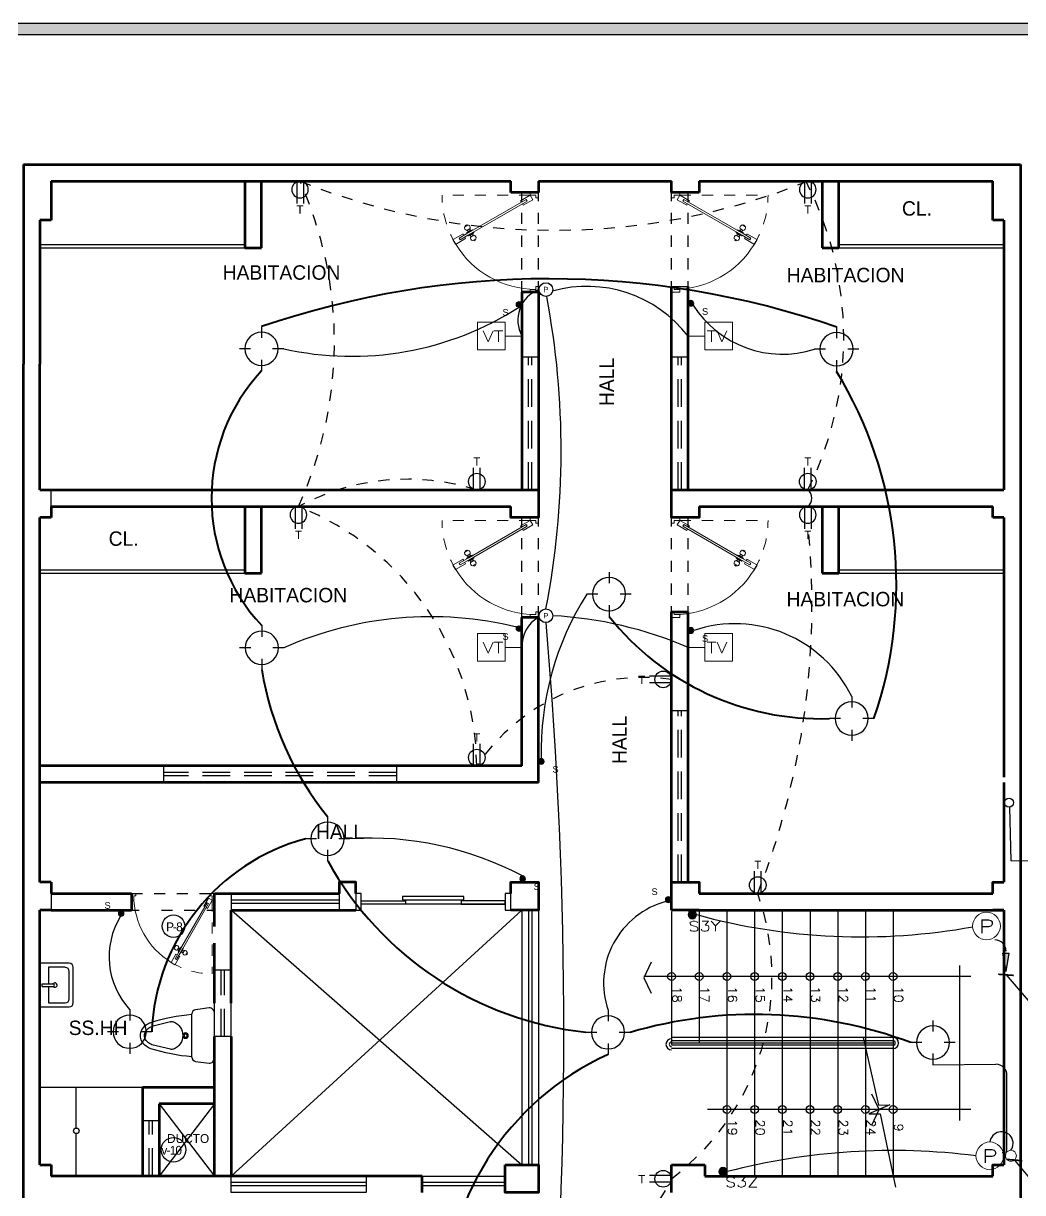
# Model space of a CAD drawing. Header units: metres. Extents: x 1996 to 3973, y 1775 to 3610.
# Drawn here: x 2239.64 to 2248.66, y 1795.09 to 1805.64 of the extents above; entities that cross this region are included whole.
import ezdxf
from ezdxf.enums import TextEntityAlignment as Align

# ---------------------------------------------------------------- set-up
doc = ezdxf.new("R2010")
doc.units = ezdxf.units.M
for name, pattern in [('ACAD_ISO07W100', [3, 0, -3]), ('HIDDEN', [0.375, 0.25, -0.125]), ('TRAZOS1', [0.15, 0.1, -0.05])]:
    doc.linetypes.add(name, pattern=pattern)
for name, color, linetype in [('0.1', 24, 'Continuous'), ('0.2', 2, 'Continuous'), ('0.3', 3, 'Continuous'), ('0.4', 4, 'Continuous'), ('ALUMBRADO', 2, 'Continuous'), ('CIRCUITO TECHO', 7, 'Continuous'), ('CIRCUITO TV', 32, 'TV_LINE'), ('FLECHA', 1, 'Continuous'), ('MOVABLE_FURNISHINGS', 130, 'Continuous'), ('MUEBLES', 2, 'Continuous'), ('muro', 5, 'Continuous'), ('MURO A', 6, 'Continuous'), ('MURO-BAJO', 7, 'Continuous'), ('piso', 8, 'Continuous'), ('PROYECCION DE VIGA', 4, 'ACAD_ISO07W100'), ('puertas', 42, 'Continuous'), ('PUNTO DE LUZ', 4, 'Continuous'), ('subtitulos-cori', 3, 'Continuous'), ('TEXTO 0.3', 3, 'Continuous'), ('TEXTO PUNTOS', 3, 'Continuous'), ('TEXTURA', 21, 'Continuous'), ('VIVIENDA1', 7, 'Continuous')]:
    doc.layers.add(name, color=color, linetype=linetype)
for name, color, linetype, lineweight in [('ACCESORIO', 151, 'Continuous', 25), ('Accesorios', 31, 'Continuous', 20), ('CABLE-INTERRUPTOR', 2, 'Continuous', 25), ('CABLE-LUZ', 1, 'Continuous', 40), ('CABLE-TOMACORRIENTE', 3, 'TRAZOS1', 30), ('P-SANIT', 21, 'Continuous', 18), ('puerta', 34, 'Continuous', 18), ('TEX-CORTE', 31, 'Continuous', 13), ('ventana alta', 210, 'HIDDEN', 25), ('ventana baja', 3, 'Continuous', 25)]:
    doc.layers.add(name, color=color, linetype=linetype, lineweight=lineweight)
doc.styles.add('A-0', font='swissel.ttf', dxfattribs={"height": 0.06})
doc.styles.add('A-1', font='swissel.ttf', dxfattribs={"height": 0.1})
doc.styles.add('ARIAL', font='arial.ttf')
doc.styles.add('CANGREJO80', font='romans.shx', dxfattribs={"width": 1.08, "height": 0.08})
doc.styles.add('huber', font='comic.ttf', dxfattribs={"height": 0.13})
doc.styles.add('R80-50', font='ROMANS.shx', dxfattribs={"width": 1.3, "height": 0.075})
doc.styles.get("Standard").update_dxf_attribs({"font": 'arial.ttf'})
doc.linetypes.add('TV_LINE', pattern='A,0.5,-0.2,["TV",Standard,S=0.1,R=0,X=-0.1,Y=-0.05],-0.25', length=0.95)
doc.dimstyles.new('1-50', dxfattribs={"dimtxt": 0.1, "dimasz": 0.1, "dimexe": 0.1, "dimexo": 0.1, "dimgap": 0.1, "dimtad": 2, "dimzin": 1, "dimdsep": 46, "dimtxsty": 'R80-50', "dimblk": 'ARCHTICK', "dimcen": 0.09, "dimdle": 0.1, "dimclrd": 256, "dimclre": 256, "dimclrt": 3, "dimaunit": 1, "dimazin": 0, "dimtfac": 1, "dimtix": 1, "dimtmove": 0, "dimatfit": 3, "dimldrblk": 'ARCHTICK', "dimfxl": 1, "dimtolj": 1, "dimtzin": 0, "dimarcsym": 0})

# ---------------------------------------------------------------- blocks, each defined once
blk = doc.blocks.new('inodoro')
at = {"layer": 'subtitulos-cori'}
for p, q in [((1585.506, 993.252), (1585.506, 993.642)), ((1585.699, 993.572), (1585.868, 993.53)), ((1585.699, 993.324), (1585.868, 993.365))]:
    blk.add_line(p, q, dxfattribs=at)
for points in [[(1585.506, 993.252, -0.375116), (1585.473, 993.214), (1585.349, 993.197, -0.414214), (1585.302, 993.245), (1585.302, 993.649, -0.414214), (1585.349, 993.697), (1585.473, 993.68, -0.374475), (1585.506, 993.642)], [(1585.876, 993.328, 0.072735), (1585.919, 993.351, 0.106053), (1585.957, 993.395, 0.126698), (1585.97, 993.447, 0.126698), (1585.957, 993.5, 0.106053), (1585.919, 993.543, 0.072735), (1585.876, 993.566, 0.075527)], [(1585.868, 993.365, 0.063348), (1585.896, 993.381, 0.106053), (1585.924, 993.413, 0.126698), (1585.933, 993.447, 0.126698), (1585.924, 993.482, 0.106053), (1585.896, 993.514, 0.063348), (1585.868, 993.53, 0.032432)]]:
    blk.add_lwpolyline(points, format="xyb", dxfattribs=at)
for radius in [0.0243, 0.0144]:
    blk.add_circle((1585.563, 993.447), radius, dxfattribs=at)
for centre, radius, start, end in [((1585.364, 991.935), 1.71, 72.5571, 85.242), ((1585.72, 993.448), 0.132, 112.0061, 248.1601), ((1585.688, 993.527), 0.0465, 75.9208, 112.0061), ((1585.361, 994.971), 1.722, 274.8314, 287.4286), ((1585.688, 993.369), 0.0465, 248.1601, 283.4542)]:
    blk.add_arc(centre, radius, start, end, dxfattribs=at)
blk = doc.blocks.new('A$C1E0144C6')
for p, q in [((0, 0), (0.005, 0.06)), ((0.005, 0), (0, 0)), ((0.01, 0.06), (0.005, 0)), ((0.005, 0.06), (0.01, 0.06)), ((0.009, 0.014), (0.005, 0)), ((0.009, 0.014), (0.011, 0.046)), ((0.013, 0.017), (0.009, 0.014)), ((0.01, 0.06), (0.011, 0.046)), ((0.011, 0.046), (0.015, 0.042)), ((0.013, 0.017), (0.015, 0.042)), ((0.027, 0.016), (0.013, 0.017)), ((0.015, 0.042), (0.03, 0.041)), ((0.027, 0.041), (0.025, 0.016)), ((0.03, 0.045), (0.027, 0.011)), ((0.064, 0.007), (0.067, 0.042)), ((0.065, 0.019), (0.073, 0.018)), ((0.074, 0.03), (0.066, 0.031)), ((0.073, 0.018), (0.074, 0.03))]:
    blk.add_line(p, q)
for centre, start, end in [((0.047, 0.029), 221.3972, 308.6028), ((0.047, 0.024), 41.3972, 128.6028)]:
    blk.add_arc(centre, 0.0272, start, end)
blk = doc.blocks.new('p-0.9')
at = {"linetype": 'ACAD_ISO07W100', "ltscale": 0.005}
blk.add_line((0.025, 0.075), (0.025, 0.871), dxfattribs=at)
at = {"linetype": 'Continuous'}
for p, q in [((0.426, 0.77), (0.374, 0.68)), ((0.417, 0.659), (0.469, 0.749)), ((0.469, 0.749), (0.428, 0.773)), ((0.362, 0.628), (0.372, 0.647)), ((0.372, 0.647), (0.412, 0.716)), ((0.376, 0.683), (0.389, 0.675)), ((0.377, 0.62), (0.387, 0.638)), ((0.387, 0.638), (0.427, 0.707)), ((0.404, 0.666), (0.417, 0.659)), ((0.412, 0.716), (0.427, 0.707)), ((0.063, 0.111), (0.362, 0.628)), ((0.078, 0.102), (0.377, 0.62)), ((0.025, 0.075), (0.075, 0.162)), ((0.063, 0.111), (0.078, 0.102)), ((0.116, 0.138), (0.066, 0.051)), ((0.075, 0.162), (0.088, 0.154)), ((0.103, 0.145), (0.116, 0.138)), ((0, 0.075), (0.025, 0.075)), ((0, 0), (0, 0.075)), ((0.05, 0), (0, 0)), ((0.066, 0.051), (0.025, 0.075)), ((0.025, 0.075), (0.025, 0.025)), ((0.05, 0.025), (0.025, 0.025)), ((0.05, 0.025), (0.05, 0)), ((0.85, 0.025), (0.875, 0.025)), ((0.85, 0.025), (0.85, 0)), ((0.85, 0), (0.9, 0)), ((0.875, 0.075), (0.875, 0.025)), ((0.9, 0.075), (0.875, 0.075)), ((0.9, 0), (0.9, 0.075))]:
    blk.add_line(p, q, dxfattribs=at)
at = {"linetype": 'ACAD_ISO07W100', "ltscale": 0.005}
blk.add_arc((0.027, 0.025), 0.846, 58.6142, 90.1591, dxfattribs=at)
at = {"linetype": 'Continuous'}
blk.add_arc((0.023, 0.021), 0.852, 0.2727, 58.5148, dxfattribs=at)
at = {"linetype": 'Continuous', "xscale": -1, "rotation": 325.0359534046227}
blk.add_blockref('A$C1E0144C6', (0.342, 0.594), dxfattribs=at)
at = {"linetype": 'Continuous', "extrusion": (0, 0, -1), "xscale": -1, "zscale": -1, "rotation": 25.03595340614481}
blk.add_blockref('A$C1E0144C6', (-0.357, 0.585), dxfattribs=at)
blk = doc.blocks.new('lavatorio')
at = {"layer": 'P-SANIT', "lineweight": 25}
for p, q in [((1585.563, 994.244), (1585.302, 994.244)), ((1585.527, 994.208), (1585.375, 994.208)), ((1585.375, 994.208), (1585.375, 994.058)), ((1585.6, 993.887), (1585.6, 994.208)), ((1585.563, 993.923), (1585.563, 994.171)), ((1585.32, 994.058), (1585.417, 994.058)), ((1585.32, 994.036), (1585.32, 994.058)), ((1585.32, 994.036), (1585.417, 994.036)), ((1585.32, 994.036), (1585.417, 994.036)), ((1585.375, 994.036), (1585.375, 993.887)), ((1585.375, 993.887), (1585.527, 993.887)), ((1585.302, 993.85), (1585.563, 993.85))]:
    blk.add_line(p, q, dxfattribs=at)
for centre, radius, start, end in [((1585.527, 994.171), 0.0364, 0, 90), ((1585.563, 994.208), 0.0364, 0, 90), ((1585.434, 994.048), 0.0198, 215.0613, 148.7211), ((1585.418, 994.047), 0.0111, 260.6904, 99.3096), ((1585.527, 993.923), 0.0364, 270, 0), ((1585.563, 993.887), 0.0364, 270, 0)]:
    blk.add_arc(centre, radius, start, end, dxfattribs=at)
blk = doc.blocks.new('1-PUNT')
for p, q in [((0, 0.1), (0, 0.2)), ((-0.2, 0), (-0.1, 0)), ((0.1, 0), (0.2, 0)), ((0, -0.2), (0, -0.1))]:
    blk.add_line(p, q)
blk.add_circle((0, 0), 0.15)
at = {"style": 'A-0'}
blk.add_attdef('88', text='', height=0.06, dxfattribs=at).set_placement((0, 0), align=Align.MIDDLE_CENTER)
blk = doc.blocks.new('A-INTERRUPTOR2')
blk.add_hatch(color=256).paths.add_polyline_path([(-0.02, 0, 1), (-0.07, 0, 1)])
blk.add_circle((-0.045, 0), 0.025)
at = {"style": 'A-0'}
blk.add_attdef('S(A,B)', text='', height=0.06, dxfattribs=at).set_placement((-0.09, 0.045), align=Align.RIGHT)
blk = doc.blocks.new('2-TM_SI')
for p, q in [((0.006, 0.03), (0.2, 0.03)), ((0.006, -0.03), (0.2, -0.03))]:
    blk.add_line(p, q)
blk.add_circle((0.075, 0), 0.075)
blk = doc.blocks.new('INTERRUPTOR')
at = {"layer": 'PUNTO DE LUZ', "ltscale": 0.5}
blk.add_hatch(color=256, dxfattribs=at).paths.add_polyline_path([(129.5859, 13.5633, 1), (129.5211, 13.5633, 1)])
at = {"layer": 'PUNTO DE LUZ'}
blk.add_circle((129.5535, 13.5633), 0.0324, dxfattribs=at)
blk = doc.blocks.new('C-PASE')
at = {"layer": 'Accesorios'}
blk.add_circle((0, 0.125), 0.125, dxfattribs=at)
at = {"layer": 'Accesorios', "style": 'R80-50', "width": 1.3}
blk.add_text('P', height=0.12, dxfattribs=at).set_placement((-0.069, 0.062))
blk = doc.blocks.new('_ARCHTICK')
at = {"color": 0, "linetype": 'ByBlock', "ltscale": 0.25, "const_width": 0.15}
blk.add_lwpolyline([(-0.5, -0.5), (0.5, 0.5)], dxfattribs=at)
blk = doc.blocks.new('FLECHA1')
at = {"layer": 'FLECHA'}
blk.add_hatch(color=256, dxfattribs=at).paths.add_polyline_path([(-0.07, 0.214), (-0.139, 0.177), (0, 0)])
for p, q in [((-0.07, 0.214), (-0.139, 0.177)), ((0, 0), (-0.139, 0.177)), ((0, 0), (-0.07, 0.214))]:
    blk.add_line(p, q, dxfattribs=at)
blk = doc.blocks.new('A-CAJA_PASO')
blk.add_circle((0, -0.075), 0.075)
at = {"style": 'A-0'}
blk.add_text('P', height=0.06, dxfattribs=at).set_placement((0, -0.075), align=Align.MIDDLE_CENTER)
blk = doc.blocks.new('TV1')
at = {"layer": 'Accesorios'}
for p, q in [((0, -0.102), (0, 0.102)), ((0.15, 0), (0, 0))]:
    blk.add_line(p, q, dxfattribs=at)
blk.add_lwpolyline([(0.15, -0.125), (0.4, -0.125), (0.4, 0.125), (0.15, 0.125)], close=True, dxfattribs=at)
at = {"layer": 'Accesorios', "style": 'R80-50', "width": 1.3}
blk.add_text('TV', height=0.1, dxfattribs=at).set_placement((0.166, -0.051))

msp = doc.modelspace()

# ---------------------------------------------------------------- hatches: boundary and pattern name
h = msp.add_hatch(color=6)
h.dxf.hatch_style = 1
h.set_gradient(color1=(255, 0, 255), color2=(255, 51, 255), one_color=1, tint=0.6, name='CYLINDER')
h.paths.add_polyline_path([(2268.549, 1775.019), (2268.549, 1805.639), (2228.483, 1805.639), (2228.483, 1775.019)])
h.paths.add_polyline_path([(2268.444, 1775.128), (2268.444, 1805.534), (2228.587, 1805.534), (2228.587, 1775.128)], flags=16)

# ---------------------------------------------------------------- linework, layer by layer
for p, q in [((2245.492, 1803.264), (2245.642, 1803.264)), ((2239.892, 1801.279), (2239.892, 1801.429)), ((2239.892, 1797.789), (2239.892, 1797.639))]:
    msp.add_line(p, q)
at = {"color": 234}
for p, q in [((2242.492, 1797.729), (2241.522, 1797.729)), ((2242.492, 1797.699), (2241.522, 1797.699)), ((2244.202, 1797.639), (2244.202, 1795.339)), ((2244.232, 1797.639), (2244.232, 1795.339)), ((2242.737, 1795.179), (2241.517, 1795.179)), ((2242.737, 1795.149), (2241.517, 1795.149)), ((2243.992, 1795.179), (2243.242, 1795.179)), ((2243.992, 1795.149), (2243.242, 1795.149))]:
    msp.add_line(p, q, dxfattribs=at)
for centre, radius, start, end in [((2246.666, 1801.354), 0.0933, 306.511, 53.489), ((2241.119, 1797.217), 0.703, 148.5458, 222.6017)]:
    msp.add_arc(centre, radius, start, end)
at = {"layer": '0.1'}
for p, q in [((2245.742, 1797.639), (2245.742, 1796.439)), ((2245.992, 1797.639), (2245.992, 1796.439)), ((2246.242, 1797.639), (2246.242, 1796.439)), ((2246.492, 1797.639), (2246.492, 1796.439)), ((2246.742, 1797.639), (2246.742, 1796.439)), ((2246.992, 1797.639), (2246.992, 1796.439)), ((2247.242, 1797.639), (2247.242, 1796.439)), ((2247.492, 1797.639), (2247.492, 1796.439)), ((2245.492, 1797.627), (2245.492, 1796.427)), ((2248.092, 1797.139), (2248.092, 1795.739)), ((2248.192, 1797.039), (2245.242, 1797.039)), ((2247.492, 1796.439), (2245.492, 1796.439)), ((2245.992, 1796.439), (2245.992, 1795.239)), ((2246.242, 1796.439), (2246.242, 1795.239)), ((2246.492, 1796.439), (2246.492, 1795.239)), ((2246.742, 1796.439), (2246.742, 1795.239)), ((2246.992, 1796.439), (2246.992, 1795.239)), ((2247.242, 1796.439), (2247.242, 1795.239)), ((2247.492, 1796.439), (2247.492, 1795.239)), ((2240.12, 1795.672), (2240.12, 1796.039)), ((2248.192, 1795.839), (2245.817, 1795.839)), ((2240.12, 1795.239), (2240.12, 1795.622))]:
    msp.add_line(p, q, dxfattribs=at)
at = {"layer": '0.1', "color": 214}
msp.add_lwpolyline([(2247.222, 1796.489), (2247.359, 1795.879), (2247.462, 1795.88), (2247.272, 1795.799), (2247.376, 1795.799), (2247.513, 1795.139)], dxfattribs=at)
at = {"layer": '0.1'}
msp.add_circle((2240.12, 1795.647), 0.025, dxfattribs=at)
at = {"layer": '0.2', "ltscale": 50}
for p, q in [((2247.492, 1796.489), (2245.492, 1796.489)), ((2247.492, 1796.459), (2245.492, 1796.459)), ((2247.492, 1796.419), (2245.492, 1796.419)), ((2247.492, 1796.389), (2245.492, 1796.389))]:
    msp.add_line(p, q, dxfattribs=at)
at = {"layer": '0.2'}
msp.add_line((2240.717, 1796.039), (2239.792, 1796.039), dxfattribs=at)
at = {"layer": '0.2', "ltscale": 50}
for centre, radius, start, end in [((2245.492, 1796.427), 0.05, 90, 270), ((2247.492, 1796.439), 0.05, 270, 90), ((2245.492, 1796.427), 0.02, 90, 270), ((2247.492, 1796.439), 0.02, 270, 90)]:
    msp.add_arc(centre, radius, start, end, dxfattribs=at)
at = {"layer": '0.3'}
for centre in [(2245.492, 1797.039), (2245.742, 1797.039), (2245.992, 1797.039), (2246.242, 1797.039), (2246.492, 1797.039), (2246.742, 1797.039), (2246.992, 1797.039), (2247.242, 1797.039), (2247.492, 1797.039), (2245.992, 1795.839), (2246.242, 1795.839), (2246.492, 1795.839), (2246.742, 1795.839), (2246.992, 1795.839), (2247.242, 1795.839), (2247.492, 1795.839)]:
    msp.add_circle(centre, 0.035, dxfattribs=at)
at = {"layer": '0.4'}
for points in [[(2245.309, 1797.168), (2245.242, 1797.027), (2245.309, 1796.89)], [(2247.301, 1795.698), (2247.367, 1795.839), (2247.301, 1795.976)]]:
    msp.add_lwpolyline(points, dxfattribs=at)
at = {"layer": 'Accesorios'}
msp.add_circle((2248.555, 1795.421), 0.05, dxfattribs=at)
at = {"layer": 'ALUMBRADO', "color": 4}
msp.add_circle((2248.538, 1798.608), 0.0404, dxfattribs=at)
at = {"layer": 'CABLE-INTERRUPTOR'}
for p, q in [((2247.852, 1796.243), (2248.419, 1796.248)), ((2248.519, 1795.454), (2248.519, 1796.148)), ((2248.519, 1795.454), (2248.476, 1795.449))]:
    msp.add_line(p, q, dxfattribs=at)
for centre, radius, start, end in [((2242.605, 1805.437), 2.802, 257.3691, 302.6714), ((2246.494, 1803.612), 0.958, 212.6161, 287.5454), ((2246.945, 1799.076), 2.629, 147.503, 181.5401), ((2243.318, 1797.007), 3.278, 76.2693, 113.817), ((2246.065, 1799.049), 1.173, 26.1467, 108.544), ((2242.773, 1795.357), 2.931, 62.062, 93.6088), ((2245.642, 1796.98), 0.763, 105.1831, 198.7158), ((2247.205, 1803.023), 5.626, 254.6784, 280.2956), ((2248.419, 1796.148), 0.1, 0, 90), ((2247.486, 1789.534), 5.935, 82.696, 104.5546)]:
    msp.add_arc(centre, radius, start, end, dxfattribs=at)
at = {"layer": 'CABLE-LUZ'}
for centre, radius, start, end in [((2244.382, 1795.348), 7.986, 70.9941, 108.922), ((2243.024, 1801.355), 1.684, 137.042, 223.0668), ((2243.83, 1800.576), 3.692, 340.8716, 31.3756), ((2246.839, 1801.805), 2.44, 218.4374, 271.8629), ((2244.566, 1800.255), 2.808, 189.2025, 219.146), ((2242.679, 1796.468), 1.879, 105.1298, 177.7772), ((2245.049, 1799.562), 3.044, 209.085, 263.7776), ((2246.247, 1792.695), 4.002, 69.4448, 106.3682), ((2245.963, 1794.037), 2.524, 114.4312, 180.7478)]:
    msp.add_arc(centre, radius, start, end, dxfattribs=at)
at = {"layer": 'CABLE-TOMACORRIENTE'}
for centre, radius, start, end in [((2238.905, 1802.762), 3.545, 335.2617, 24.1766), ((2244.43, 1809.917), 6.146, 248.1108, 291.8892), ((2243.968, 1802.806), 3.079, 333.4341, 27.177), ((2243.107, 1799.454), 2.072, 72.3558, 118.2888), ((2241.193, 1798.914), 2.542, 0.5669, 68.4964), ((2239.616, 1800.389), 7.144, 338.6612, 5.9479), ((2245.236, 1797.928), 1.81, 81.8434, 146.0384), ((2244.126, 1797.032), 2.274, 306.9258, 19.4512), ((2242.705, 1796.873), 3.254, 283.1027, 328.7323)]:
    msp.add_arc(centre, radius, start, end, dxfattribs=at)
at = {"layer": 'CIRCUITO TECHO', "ltscale": 0.75}
for centre, radius, start, end in [((2248.411, 1797.269), 0.1, 0, 90), ((2248.47, 1795.533), 0.105, 324.1498, 172.9531)]:
    msp.add_arc(centre, radius, start, end, dxfattribs=at)
at = {"layer": 'CIRCUITO TV', "ltscale": 0.75}
for centre, radius, start, end in [((2244.402, 1802.96), 0.297, 110.9429, 208.8607), ((2244.728, 1802.112), 1.154, 37.6056, 105.5407), ((2237.004, 1801.783), 7.492, 349.0192, 10.7135), ((2244.43, 1800.026), 0.288, 118.5364, 183.6145), ((2244.23, 1796.728), 3.571, 66.7072, 86.9586), ((2201.55, 1796.534), 42.97, 355.0227, 4.9373)]:
    msp.add_arc(centre, radius, start, end, dxfattribs=at)
at = {"layer": 'MOVABLE_FURNISHINGS', "color": 0}
for centre, radius in [((2240.997, 1797.493), 0.102), ((2240.997, 1795.476), 0.111)]:
    msp.add_circle(centre, radius, dxfattribs=at)
at = {"layer": 'MUEBLES', "color": 216}
for p, q in [((2239.792, 1803.644), (2241.642, 1803.644)), ((2247.002, 1803.644), (2248.492, 1803.644)), ((2239.792, 1803.614), (2241.642, 1803.614)), ((2247.002, 1803.614), (2248.492, 1803.614)), ((2239.792, 1800.709), (2241.642, 1800.709)), ((2247.002, 1800.709), (2248.492, 1800.709)), ((2239.792, 1800.679), (2241.642, 1800.679)), ((2247.002, 1800.679), (2248.492, 1800.679))]:
    msp.add_line(p, q, dxfattribs=at)
at = {"layer": 'muro', "lineweight": 60}
for p, q in [((2239.642, 1804.364), (2248.642, 1804.364)), ((2239.642, 1804.364), (2239.642, 1802.564)), ((2248.642, 1804.364), (2248.642, 1802.564)), ((2239.892, 1804.214), (2244.042, 1804.214)), ((2239.892, 1804.214), (2239.892, 1803.864)), ((2241.642, 1804.214), (2241.642, 1803.614)), ((2241.792, 1803.614), (2241.792, 1804.214)), ((2244.042, 1804.114), (2244.042, 1804.214)), ((2244.292, 1804.214), (2245.492, 1804.214)), ((2244.292, 1804.214), (2244.292, 1804.114)), ((2245.492, 1804.114), (2245.492, 1804.214)), ((2245.742, 1804.214), (2248.392, 1804.214)), ((2245.742, 1804.214), (2245.742, 1804.114)), ((2246.852, 1804.214), (2246.852, 1803.614)), ((2247.002, 1803.614), (2247.002, 1804.214)), ((2248.392, 1803.864), (2248.392, 1804.214)), ((2244.292, 1804.114), (2244.042, 1804.114)), ((2245.742, 1804.114), (2245.492, 1804.114)), ((2239.792, 1803.864), (2239.792, 1802.564)), ((2239.892, 1803.864), (2239.792, 1803.864)), ((2248.492, 1803.864), (2248.392, 1803.864)), ((2248.492, 1803.864), (2248.492, 1802.564)), ((2241.642, 1803.614), (2241.792, 1803.614)), ((2246.852, 1803.614), (2247.002, 1803.614)), ((2245.492, 1801.429), (2245.492, 1803.264)), ((2245.642, 1801.429), (2245.642, 1803.264)), ((2244.142, 1803.214), (2244.142, 1801.429)), ((2244.292, 1803.214), (2244.142, 1803.214)), ((2244.292, 1803.214), (2244.292, 1801.429)), ((2239.642, 1786.364), (2239.642, 1802.564)), ((2239.792, 1801.429), (2239.792, 1802.564)), ((2248.492, 1802.564), (2248.492, 1801.429)), ((2248.642, 1802.564), (2248.642, 1786.364)), ((2239.792, 1801.429), (2239.892, 1801.429)), ((2239.892, 1801.429), (2244.042, 1801.429)), ((2245.742, 1801.429), (2248.392, 1801.429)), ((2248.392, 1801.429), (2248.492, 1801.429)), ((2239.892, 1801.279), (2239.892, 1801.179)), ((2239.892, 1801.279), (2244.042, 1801.279)), ((2241.642, 1801.279), (2241.642, 1800.679)), ((2241.792, 1800.679), (2241.792, 1801.279)), ((2245.742, 1801.279), (2248.392, 1801.279)), ((2246.852, 1801.279), (2246.852, 1800.679)), ((2247.002, 1800.679), (2247.002, 1801.279)), ((2248.392, 1801.179), (2248.392, 1801.279)), ((2239.792, 1800.414), (2239.792, 1801.179)), ((2239.892, 1801.179), (2239.792, 1801.179)), ((2244.142, 1801.179), (2244.142, 1801.183)), ((2244.292, 1801.179), (2244.292, 1801.183)), ((2248.49, 1801.179), (2248.392, 1801.179)), ((2248.492, 1801.179), (2248.492, 1800.414)), ((2241.642, 1800.679), (2241.792, 1800.679)), ((2246.852, 1800.679), (2247.002, 1800.679)), ((2239.792, 1797.889), (2239.792, 1800.443)), ((2248.492, 1800.414), (2248.492, 1798.839)), ((2244.142, 1798.939), (2244.142, 1800.279)), ((2244.292, 1800.279), (2244.142, 1800.279)), ((2244.292, 1798.789), (2244.292, 1800.279)), ((2245.492, 1797.889), (2245.492, 1800.329)), ((2245.492, 1800.329), (2245.642, 1800.329)), ((2245.642, 1797.889), (2245.642, 1800.329)), ((2244.142, 1798.939), (2239.792, 1798.939)), ((2244.292, 1798.789), (2239.792, 1798.789)), ((2248.492, 1798.789), (2248.492, 1797.889)), ((2239.642, 1797.639), (2239.642, 1797.889)), ((2239.792, 1797.889), (2239.792, 1797.939)), ((2239.892, 1797.889), (2239.792, 1797.889)), ((2239.892, 1797.889), (2239.892, 1797.789)), ((2248.392, 1797.889), (2248.492, 1797.889)), ((2248.392, 1797.789), (2248.392, 1797.889)), ((2248.642, 1797.889), (2248.642, 1797.639)), ((2239.892, 1797.789), (2240.617, 1797.789)), ((2240.617, 1797.789), (2240.617, 1797.639)), ((2241.367, 1797.789), (2242.492, 1797.789)), ((2241.367, 1797.489), (2241.367, 1797.789)), ((2245.742, 1797.789), (2248.392, 1797.789)), ((2239.792, 1795.339), (2239.792, 1797.639)), ((2239.792, 1795.339), (2239.792, 1797.639)), ((2239.892, 1797.639), (2239.792, 1797.639)), ((2239.892, 1797.639), (2240.617, 1797.639)), ((2241.517, 1797.639), (2242.642, 1797.639)), ((2241.517, 1796.797), (2241.517, 1797.639)), ((2245.642, 1797.639), (2248.492, 1797.639)), ((2248.492, 1797.639), (2248.392, 1797.639)), ((2248.492, 1797.639), (2248.492, 1795.339)), ((2241.367, 1796.797), (2241.367, 1797.339)), ((2241.367, 1795.889), (2241.367, 1796.497)), ((2241.517, 1796.497), (2241.517, 1795.239)), ((2241.367, 1796.039), (2240.717, 1796.039)), ((2240.717, 1796.039), (2240.717, 1795.239)), ((2241.367, 1795.889), (2240.867, 1795.889)), ((2240.867, 1795.889), (2240.867, 1795.239)), ((2241.367, 1795.239), (2241.367, 1795.889)), ((2241.367, 1795.239), (2241.367, 1795.889)), ((2239.792, 1795.339), (2239.892, 1795.339)), ((2239.892, 1795.339), (2239.892, 1795.239)), ((2245.492, 1795.089), (2245.492, 1795.339)), ((2245.492, 1795.339), (2245.792, 1795.339)), ((2245.792, 1795.339), (2245.792, 1795.239)), ((2243.242, 1795.239), (2239.892, 1795.239)), ((2243.242, 1795.089), (2243.242, 1795.239)), ((2245.792, 1795.239), (2246.952, 1795.239)), ((2246.952, 1795.239), (2248.392, 1795.239))]:
    msp.add_line(p, q, dxfattribs=at)
for points in [[(2244.042, 1801.429), (2244.292, 1801.429), (2244.292, 1801.179), (2244.042, 1801.179), (2244.042, 1801.279)], [(2245.742, 1801.279), (2245.742, 1801.179), (2245.492, 1801.179), (2245.492, 1801.429), (2245.742, 1801.429)], [(2248.642, 1800.414), (2248.642, 1800.164)], [(2242.642, 1797.789), (2242.642, 1797.889), (2242.492, 1797.889), (2242.492, 1797.789)], [(2244.042, 1797.789), (2244.042, 1797.889), (2244.292, 1797.889)], [(2244.292, 1797.889), (2244.292, 1797.889), (2244.292, 1797.639), (2244.042, 1797.639)], [(2245.492, 1797.639), (2245.492, 1797.889)], [(2245.492, 1797.889), (2245.742, 1797.889), (2245.742, 1797.789)], [(2248.392, 1797.789), (2248.392, 1797.889), (2248.492, 1797.889)], [(2242.492, 1797.639), (2242.492, 1797.639), (2242.642, 1797.639)], [(2245.742, 1797.639), (2245.742, 1797.639), (2245.492, 1797.639)], [(2248.392, 1795.239), (2248.392, 1795.339), (2248.492, 1795.339)]]:
    msp.add_lwpolyline(points, dxfattribs=at)
msp.add_lwpolyline([(2243.992, 1795.339), (2244.292, 1795.339), (2244.292, 1795.089), (2243.992, 1795.089)], close=True, dxfattribs=at)
at = {"layer": 'MURO A', "ltscale": 0.1}
msp.add_line((2242.642, 1797.789), (2242.642, 1797.639), dxfattribs=at)
at = {"layer": 'MURO-BAJO', "linetype": 'Continuous', "ltscale": 3}
msp.add_line((2248.559, 1798.083), (2248.544, 1798.568), dxfattribs=at)
at = {"layer": 'piso'}
for p, q in [((2241.517, 1795.239), (2244.142, 1797.639)), ((2241.522, 1797.639), (2244.142, 1795.339)), ((2240.867, 1795.889), (2241.367, 1795.239)), ((2241.367, 1795.889), (2240.867, 1795.239))]:
    msp.add_line(p, q, dxfattribs=at)
at = {"layer": 'PROYECCION DE VIGA', "ltscale": 0.035}
for p, q in [((2244.142, 1803.214), (2244.142, 1804.114)), ((2244.292, 1803.214), (2244.292, 1804.114)), ((2245.492, 1803.214), (2245.492, 1804.114)), ((2245.642, 1803.214), (2245.642, 1804.114)), ((2244.142, 1800.279), (2244.142, 1801.179)), ((2244.292, 1800.279), (2244.292, 1801.179)), ((2245.492, 1800.279), (2245.492, 1801.179)), ((2245.642, 1800.279), (2245.642, 1801.179)), ((2240.617, 1797.789), (2241.367, 1797.789)), ((2240.617, 1797.639), (2240.688, 1797.639)), ((2240.888, 1797.639), (2241.367, 1797.639))]:
    msp.add_line(p, q, dxfattribs=at)
at = {"layer": 'puertas', "linetype": 'Continuous'}
msp.add_line((2248.559, 1798.083), (2250.056, 1798.092), dxfattribs=at)
at = {"layer": 'puertas', "ltscale": 0.5}
for points in [[(2242.692, 1797.789), (2242.642, 1797.789), (2242.642, 1797.639), (2242.692, 1797.639)], [(2244.042, 1797.789), (2243.992, 1797.789), (2243.992, 1797.639), (2244.042, 1797.639)]]:
    msp.add_lwpolyline(points, close=True, dxfattribs=at)
at = {"layer": 'puertas', "color": 252, "ltscale": 0.5}
for points in [[(2243.064, 1797.762), (2243.064, 1797.732), (2243.619, 1797.731), (2243.619, 1797.761)], [(2242.692, 1797.692), (2242.692, 1797.722), (2243.092, 1797.722), (2243.092, 1797.692)], [(2243.992, 1797.692), (2243.992, 1797.722), (2243.592, 1797.722), (2243.592, 1797.692)]]:
    msp.add_lwpolyline(points, close=True, dxfattribs=at)
at = {"layer": 'TEXTURA', "ltscale": 0.1}
msp.add_line((2243.992, 1797.692), (2242.692, 1797.691), dxfattribs=at)
at = {"layer": 'ventana alta', "color": 234}
for p, q in [((2244.202, 1801.429), (2244.202, 1802.629)), ((2244.232, 1801.429), (2244.232, 1802.629)), ((2245.552, 1801.429), (2245.552, 1802.629)), ((2245.582, 1801.429), (2245.582, 1802.629)), ((2245.552, 1797.889), (2245.552, 1799.439)), ((2245.582, 1797.889), (2245.582, 1799.439)), ((2243.009, 1798.879), (2240.909, 1798.879)), ((2243.009, 1798.849), (2240.909, 1798.849)), ((2241.427, 1796.497), (2241.427, 1797.097)), ((2241.457, 1796.497), (2241.457, 1797.097)), ((2240.777, 1795.239), (2240.777, 1795.739)), ((2240.807, 1795.239), (2240.807, 1795.739))]:
    msp.add_line(p, q, dxfattribs=at)
at = {"layer": 'ventana baja', "color": 3}
for p, q in [((2244.142, 1797.639), (2244.142, 1795.339)), ((2244.292, 1797.639), (2244.292, 1795.339)), ((2241.367, 1796.497), (2241.367, 1797.097)), ((2241.517, 1797.097), (2241.367, 1797.097)), ((2241.517, 1796.497), (2241.517, 1797.097)), ((2241.517, 1796.497), (2241.367, 1796.497)), ((2243.242, 1795.239), (2243.992, 1795.239))]:
    msp.add_line(p, q, dxfattribs=at)
for points in [[(2244.142, 1802.629), (2244.292, 1802.629), (2244.292, 1801.429), (2244.142, 1801.429)], [(2245.492, 1802.629), (2245.642, 1802.629), (2245.642, 1801.429), (2245.492, 1801.429)], [(2245.492, 1799.439), (2245.642, 1799.439), (2245.642, 1797.889), (2245.492, 1797.889)], [(2240.909, 1798.789), (2240.909, 1798.939), (2243.009, 1798.939), (2243.009, 1798.789)], [(2241.522, 1797.639), (2241.522, 1797.789), (2242.492, 1797.789), (2242.492, 1797.639)], [(2240.717, 1795.739), (2240.867, 1795.739), (2240.867, 1795.239), (2240.717, 1795.239)], [(2241.517, 1795.089), (2241.517, 1795.239), (2242.737, 1795.239), (2242.737, 1795.089)]]:
    msp.add_lwpolyline(points, close=True, dxfattribs=at)
at = {"layer": 'VIVIENDA1', "color": 6, "linetype": 'ByBlock', "lineweight": 30}
for points in [[(2268.549, 1775.019), (2268.549, 1805.639), (2228.483, 1805.639), (2228.483, 1775.019)], [(2268.444, 1775.128), (2268.444, 1805.534), (2228.587, 1805.534), (2228.587, 1775.128)]]:
    msp.add_lwpolyline(points, close=True, dxfattribs=at)

# ---------------------------------------------------------------- block references
at = {"layer": 'ACCESORIO', "xscale": -1, "rotation": 90}
for name, p in [('2-TM_SI', (2242.139, 1804.214)), ('2-TM_SI', (2246.722, 1804.214)), ('1-PUNT', (2241.792, 1802.702)), ('1-PUNT', (2246.982, 1802.699)), ('2-TM_SI', (2242.125, 1801.279)), ('2-TM_SI', (2246.722, 1801.279)), ('1-PUNT', (2244.928, 1800.488)), ('1-PUNT', (2241.794, 1800.005)), ('1-PUNT', (2247.118, 1799.366)), ('1-PUNT', (2242.388, 1798.282)), ('1-PUNT', (2240.602, 1796.541)), ('1-PUNT', (2244.919, 1796.535)), ('1-PUNT', (2247.852, 1796.443))]:
    msp.add_blockref(name, p, dxfattribs=at)
at = {"layer": 'ACCESORIO'}
ref = msp.add_blockref('A-INTERRUPTOR2', (2244.072, 1803.103), dxfattribs=dict(at, rotation=180))
ref.add_attrib('S(A,B)', 'S', dxfattribs={"layer": '0', "height": 0.06, "style": 'A-0'}).set_placement((2244.022, 1803.001), align=Align.RIGHT)
ref = msp.add_blockref('A-INTERRUPTOR2', (2245.712, 1803.112), dxfattribs=dict(at, xscale=-1, rotation=180))
ref.add_attrib('S(A,B)', 'S', dxfattribs={"layer": '0', "height": 0.06, "rotation": 360, "style": 'A-0'}).set_placement((2245.823, 1803.009), align=Align.RIGHT)
for p, rotation in [((2243.735, 1801.429), 90), ((2246.722, 1801.429), 90), ((2245.492, 1799.72), 180), ((2243.735, 1798.939), 90), ((2246.27, 1797.789), 90), ((2245.492, 1795.214), 180)]:
    msp.add_blockref('2-TM_SI', p, dxfattribs=dict(at, rotation=rotation))
ref = msp.add_blockref('A-INTERRUPTOR2', (2244.072, 1800.178), dxfattribs=dict(at, rotation=180))
ref.add_attrib('S(A,B)', 'S', dxfattribs={"layer": '0', "height": 0.06, "style": 'A-0'}).set_placement((2244.022, 1800.076), align=Align.RIGHT)
ref = msp.add_blockref('A-INTERRUPTOR2', (2245.712, 1800.161), dxfattribs=dict(at, xscale=-1, rotation=180))
ref.add_attrib('S(A,B)', 'S', dxfattribs={"layer": '0', "height": 0.06, "rotation": 360, "style": 'A-0'}).set_placement((2245.823, 1800.059), align=Align.RIGHT)
ref = msp.add_blockref('A-INTERRUPTOR2', (2244.362, 1798.98), dxfattribs=dict(at, xscale=-1, rotation=180))
ref.add_attrib('S(A,B)', 'S', dxfattribs={"layer": '0', "height": 0.06, "rotation": 360, "style": 'A-0'}).set_placement((2244.473, 1798.878), align=Align.RIGHT)
ref = msp.add_blockref('A-INTERRUPTOR2', (2244.193, 1797.921), dxfattribs=dict(at, xscale=-1, rotation=180))
ref.add_attrib('S(A,B)', 'S', dxfattribs={"layer": '0', "height": 0.06, "rotation": 360, "style": 'A-0'}).set_placement((2244.304, 1797.819), align=Align.RIGHT)
ref = msp.add_blockref('A-INTERRUPTOR2', (2245.417, 1797.732), dxfattribs=dict(at, xscale=-1))
ref.add_attrib('S(A,B)', 'S', dxfattribs={"layer": '0', "height": 0.06, "rotation": 360, "style": 'A-0'}).set_placement((2245.367, 1797.774), align=Align.RIGHT)
ref = msp.add_blockref('A-INTERRUPTOR2', (2240.48, 1797.608), dxfattribs=dict(at, xscale=-1))
ref.add_attrib('S(A,B)', 'S', dxfattribs={"layer": '0', "height": 0.06, "rotation": 360, "style": 'A-0'}).set_placement((2240.43, 1797.65), align=Align.RIGHT)
at = {"layer": 'Accesorios', "xscale": -1}
for p in [(2244.142, 1802.817), (2244.142, 1800.008)]:
    msp.add_blockref('TV1', p, dxfattribs=at)
at = {"layer": 'Accesorios'}
for name, p in [('TV1', (2245.642, 1802.817)), ('TV1', (2245.642, 1800.008)), ('C-PASE', (2248.335, 1797.369)), ('C-PASE', (2248.365, 1795.296))]:
    msp.add_blockref(name, p, dxfattribs=at)
at = {"layer": 'CIRCUITO TV', "ltscale": 0.75, "xscale": 0.8249999999998181, "yscale": 0.8249999999998181, "zscale": 0.8249999999998181}
for p in [(2244.358, 1803.299), (2244.358, 1800.356)]:
    msp.add_blockref('A-CAJA_PASO', p, dxfattribs=at)
at = {"layer": 'FLECHA', "xscale": -0.749999999999971, "yscale": 0.75, "zscale": 0.75, "rotation": 28.14400396994737}
msp.add_blockref('FLECHA1', (2248.511, 1797.084), dxfattribs=at)
at = {"layer": 'P-SANIT', "lineweight": 25}
msp.add_blockref('lavatorio', (654.493, 802.914), dxfattribs=at)
at = {"layer": 'P-SANIT', "lineweight": 25, "xscale": -1}
msp.add_blockref('inodoro', (3826.669, 803.059), dxfattribs=at)
at = {"layer": 'puerta', "xscale": -1, "rotation": 90}
for p in [(2244.292, 1804.114), (2244.292, 1801.179)]:
    msp.add_blockref('p-0.9', p, dxfattribs=at)
at = {"layer": 'puerta', "rotation": 270}
for p in [(2245.492, 1804.114), (2245.492, 1801.179)]:
    msp.add_blockref('p-0.9', p, dxfattribs=at)
at = {"layer": 'puerta', "xscale": 0.8333637428362592, "yscale": 0.8333637428362592, "zscale": 0.8333637428362592, "rotation": 180}
msp.add_blockref('p-0.9', (2241.367, 1797.789), dxfattribs=at)
at = {"layer": 'PUNTO DE LUZ', "xscale": -1.157407400000011, "yscale": 1.157407400000011, "zscale": 1.1574074, "rotation": 269.9999999999719}
for p in [(2229.982, 1647.651), (2230.258, 1645.332)]:
    msp.add_blockref('INTERRUPTOR', p, dxfattribs=at)

# ---------------------------------------------------------------- texts
at = {"attachment_point": 1, "style": 'huber'}
for s, insert, char_height in [('{\\C230;CL.}', (2247.572, 1804.034), 0.13), ('{\\C230;HABITACION}', (2241.441, 1803.456), 0.13), ('{\\C230;HABITACION}', (2246.532, 1803.433), 0.13), ('{\\C230;CL.}', (2240.412, 1801.055), 0.13), ('{\\C230;HABITACION}', (2241.502, 1800.545), 0.13), ('{\\C230;HABITACION}', (2246.53, 1800.509), 0.13), ('{\\C230;HALL}', (2242.283, 1798.409), 0.13), ('{\\C230;SS.HH}', (2240.051, 1796.641), 0.13), ('{\\C230;DUCTO}', (2240.939, 1795.617), 0.08)]:
    msp.add_mtext(s, dxfattribs=dict(at, insert=insert, char_height=char_height))
at = {"char_height": 0.13, "attachment_point": 1, "rotation": 90, "style": 'huber'}
for insert in [(2244.842, 1802.186), (2244.958, 1798.956)]:
    msp.add_mtext('{\\C230;HALL}', dxfattribs=dict(at, insert=insert))
at = {"layer": 'MOVABLE_FURNISHINGS', "char_height": 0.08, "style": 'ARIAL'}
for s, insert, attachment_point in [('{\\fBradley Hand ITC|b0|i0|c0|p66;\\T0.75;\\C1;P-8}', (2241.072, 1797.446), 9), ('{\\fBradley Hand ITC|b0|i0|c0|p66;\\T0.75;\\C1;v-10}', (2240.888, 1795.43), 7)]:
    msp.add_mtext_dynamic_manual_height_columns(s, width=0.0076, gutter_width=0.159, heights=[0], dxfattribs=dict(at, insert=insert, attachment_point=attachment_point))
at = {"layer": 'TEX-CORTE', "style": 'A-1'}
for p in [(2242.139, 1803.958), (2246.722, 1803.958), (2243.735, 1801.686), (2246.722, 1801.686), (2242.125, 1801.023), (2246.722, 1801.023), (2245.223, 1799.715), (2243.735, 1799.196), (2246.271, 1798.046), (2245.223, 1795.21)]:
    msp.add_text('T', height=0.075, dxfattribs=at).set_placement(p, align=Align.MIDDLE_CENTER)
at = {"layer": 'TEXTO 0.3', "ltscale": 0.2, "char_height": 0.08, "attachment_point": 5, "rotation": 270, "style": 'CANGREJO80'}
for s, insert in [('18', (2245.542, 1796.876)), ('17', (2245.792, 1796.876)), ('16', (2246.042, 1796.876)), ('15', (2246.292, 1796.876)), ('14', (2246.542, 1796.876)), ('13', (2246.792, 1796.876)), ('12', (2247.042, 1796.876)), ('11', (2247.292, 1796.876)), ('10', (2247.542, 1796.876)), ('20', (2246.292, 1795.676)), ('21', (2246.542, 1795.676)), ('22', (2246.792, 1795.676)), ('23', (2247.042, 1795.676)), ('24', (2247.292, 1795.676)), ('19', (2246.042, 1795.676)), ('9', (2247.542, 1795.676))]:
    msp.add_mtext(s, dxfattribs=dict(at, insert=insert))
at = {"layer": 'TEXTO PUNTOS', "style": 'R80-50', "width": 1.3}
for s, p in [('S3Y', (2245.644, 1797.448)), ('S3Z', (2245.975, 1795.139))]:
    msp.add_text(s, height=0.09, dxfattribs=at).set_placement(p)

# ---------------------------------------------------------------- leaders
at = {"layer": 'FLECHA'}
for points in [[(2248.511, 1797.054), (2248.765, 1796.759), (2249.619, 1796.759)], [(2248.587, 1795.383), (2248.784, 1795.148), (2249.638, 1795.148)]]:
    msp.add_leader(points, dimstyle='1-50', override={"dimtad": 0}, dxfattribs=at)

doc.saveas('drawing.dxf')
